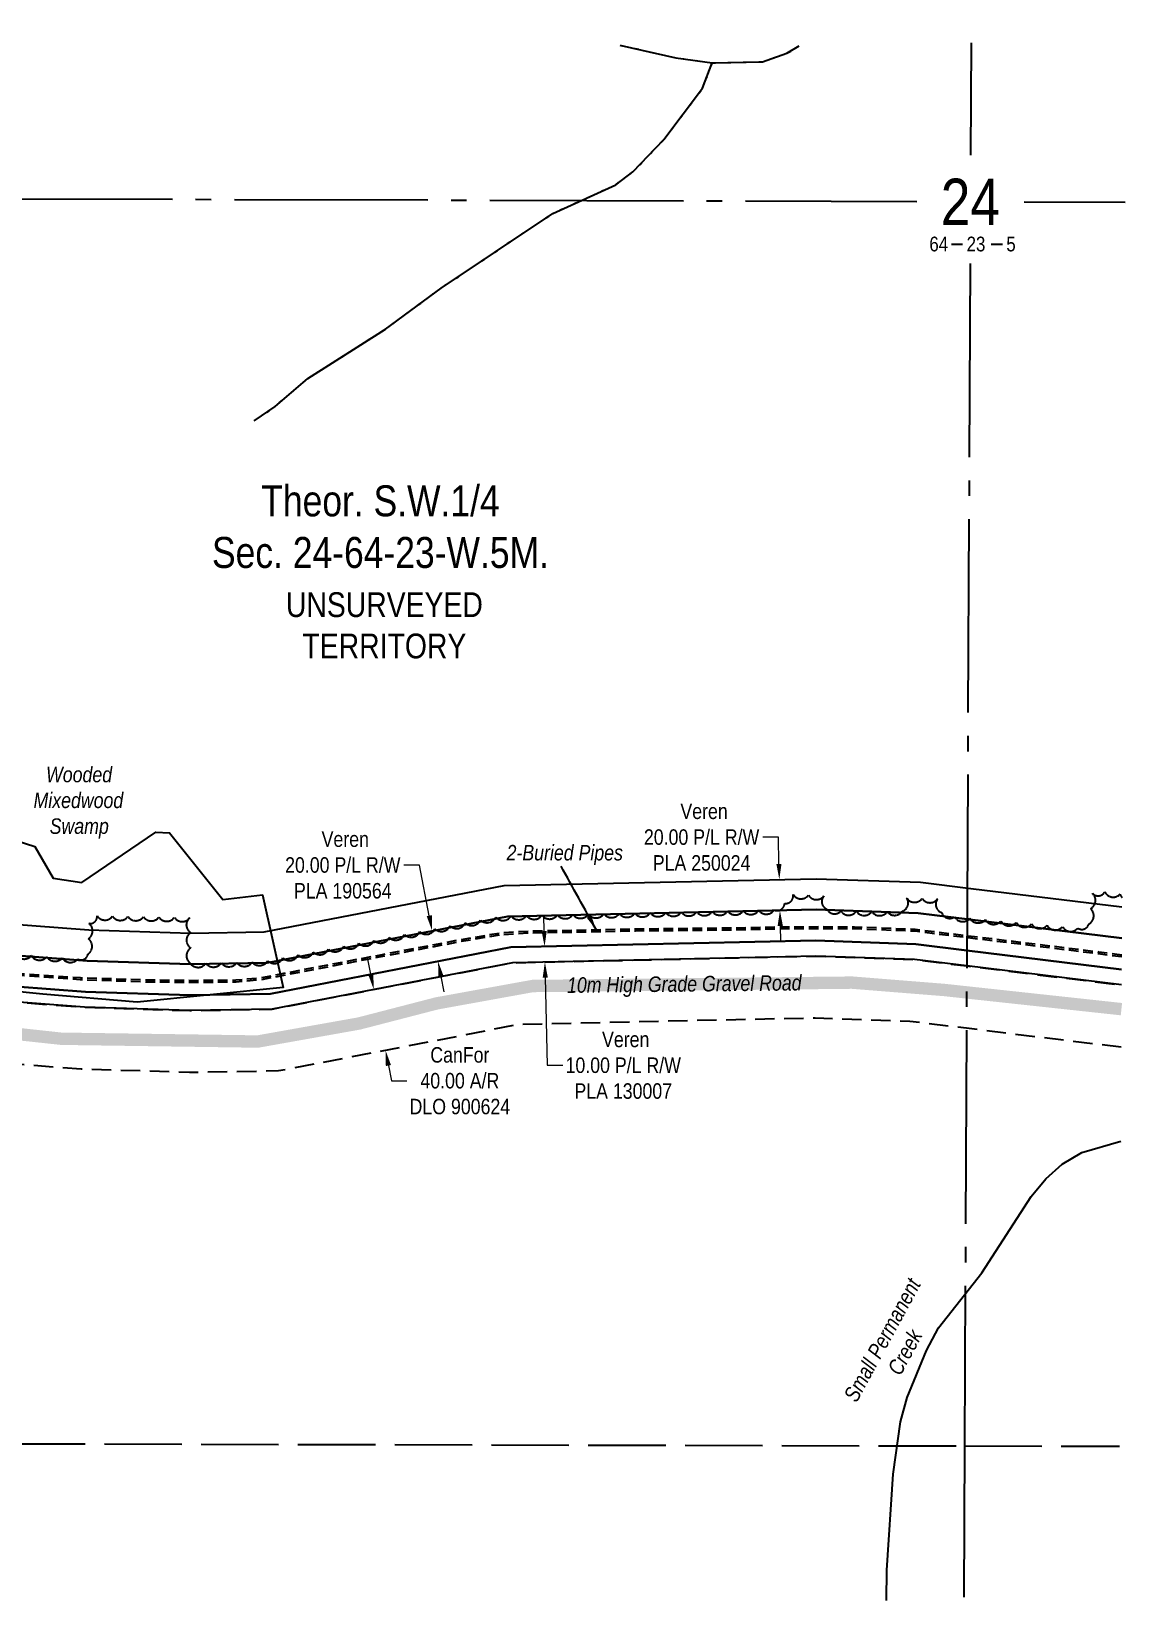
# Model space of a CAD drawing. Extents: x 476182 to 478020, y 6044133 to 6045978.
# Drawn here: x 477312 to 478020, y 6044133 to 6045147 of the extents above; entities that cross this region are included whole.
import ezdxf
from ezdxf.enums import TextEntityAlignment as Align

# ---------------------------------------------------------------- set-up
doc = ezdxf.new("R2010")
doc.units = 0
doc.header["$LTSCALE"] = 5
doc.header["$PDSIZE"] = 0.5
for name, pattern in [('0', [1, 1, 0]), ('foc-ACCESSROAD', [3.75, 2.5, -1.25]), ('foc-QUARTERLINE', [33, 25, -3, 2, -3]), ('foc-TOPO', [1, 0.2, -0.8]), ('foc-UNSURVEYED', [12.5, 10, -2.5]), ('foc-WHEELTRACKS', [2, 0.4, -1.6]), ('UG_PIPE', [1.875, 1.25, -0.625])]:
    doc.linetypes.add(name, pattern=pattern)
doc.layers.get('Defpoints').update_dxf_attribs({"color": 9})
for name, color, linetype in [('10', 1, 'Continuous'), ('9', 3, 'Continuous'), ('AS-PIPE-UG', 44, 'UG_PIPE'), ('AS-PIPE-UG-T', 44, 'Continuous'), ('AS-ROADS', 254, 'Continuous'), ('C-RW', 13, 'Continuous'), ('C-SYMBOL', 7, 'Continuous'), ('F-AR', 190, 'foc-ACCESSROAD'), ('L-QSEC', 8, 'foc-QUARTERLINE'), ('L-SECLBL', 7, 'Continuous'), ('L-UNS-T', 3, 'Continuous'), ('L-USEC', 7, 'foc-UNSURVEYED'), ('T-BUSH', 110, '0'), ('T-CREEK', 160, 'Continuous'), ('T-GENERAL', 48, 'foc-TOPO'), ('T-WATER-P3', 160, 'foc-WHEELTRACKS'), ('T-WATER-T', 170, 'Continuous'), ('WETLAND', 143, 'Continuous'), ('WETLAND-T', 146, 'Continuous')]:
    doc.layers.add(name, color=color, linetype=linetype)
doc.layers.add('C-RW-T', color=13, linetype='Continuous', lineweight=9)
doc.layers.add('F-AR-T', color=190, linetype='Continuous', lineweight=9)
doc.styles.add('175L', font='ARIALN.TTF', dxfattribs={"height": 20})
doc.styles.add('80CG', font='ARIALN.TTF', dxfattribs={"height": 10})
doc.styles.add('80L', font='ARIALN.TTF', dxfattribs={"height": 10})
doc.styles.add('80LS', font='ARIALNI.TTF', dxfattribs={"height": 10})
doc.styles.add('foc-LtypeFont', font='ARIALN.TTF', dxfattribs={"height": 7.35})
doc.styles.add('SIMPLEX', font='ARIALN.TTF')
doc.linetypes.add('foc-TOPO-flowdirection', pattern='A,20,[">",foc-LtypeFont,S=0.3,R=0,X=0,Y=-0.945],-1e-05', length=20.00001)
doc.linetypes.add('foc-TOPO-flowdirection-NOLINE', pattern='A,0,[">",foc-LtypeFont,S=0.3,R=0,X=0,Y=-0.945],-20,[">",foc-LtypeFont,S=0.3,R=0,X=0,Y=-0.945],0', length=20)
doc.dimstyles.new('Compass 5 000', dxfattribs={"dimscale": 5, "dimtxt": 9, "dimasz": 2, "dimexe": 0.2, "dimexo": 0.0625, "dimgap": 0.5, "dimtad": 0, "dimtih": 1, "dimtoh": 1, "dimzin": 0, "dimdsep": 46, "dimtxsty": '80CG', "dimcen": 0.1, "dimse1": 1, "dimse2": 1, "dimclrd": 256, "dimclrt": 256, "dimaunit": 1, "dimadec": 4, "dimazin": 0, "dimtfac": 0.06, "dimtofl": 0, "dimtmove": 0, "dimatfit": 1, "dimfxl": 0.2, "dimtolj": 1, "dimtzin": 0, "dimlwd": -1, "dimarcsym": 0})

# ---------------------------------------------------------------- blocks, each defined once
blk = doc.blocks.new('L-SECLBL')
at = {"layer": '9', "color": 7}
for p, q in [((-5.1, -27.8), (-12.3, -27.8)), ((20.7, -27.8), (13.5, -27.8))]:
    blk.add_line(p, q, dxfattribs=at)
at = {"layer": '10', "color": 2, "style": 'SIMPLEX'}
blk.add_attdef('SEC', text='', height=30, dxfattribs=at).set_placement((0, 0), align=Align.MIDDLE)
at = {"layer": '10', "color": 5, "style": '80L'}
blk.add_attdef('TWP', text='', height=9.5, dxfattribs=at).set_placement((-14.4, -27.4), align=Align.MIDDLE_RIGHT)
blk.add_attdef('RGE', text='', height=9.5, dxfattribs=at).set_placement((3.6, -27.4), align=Align.MIDDLE_CENTER)
blk.add_attdef('MER', text='', height=9.5, dxfattribs=at).set_placement((23.2, -27.4), align=Align.MIDDLE_LEFT)
blk = doc.blocks.new('*D33')
at = {"layer": 'C-RW-T', "transparency": 16777216}
for p, q in [((477563.1, 6044608.4), (477553.1, 6044608.4)), ((477569.4, 6044575.7), (477563.1, 6044608.4)), ((477577, 6044536.4), (477578.9, 6044526.6))]:
    blk.add_line(p, q, dxfattribs=at)
for points in [[(477571.1, 6044576), (477567.8, 6044575.4), (477571.3, 6044565.9)], [(477578.7, 6044536.7), (477575.4, 6044536.1), (477575.1, 6044546.2)]]:
    blk.add_solid(points, dxfattribs=at)
at = {"layer": 'Defpoints', "color": 0, "transparency": 16777216}
for p in [(477506.6, 6044553.4), (477575.1, 6044546.2), (477510.4, 6044533.7)]:
    blk.add_point(p, dxfattribs=at)
at = {"layer": 'C-RW-T', "transparency": 16777216, "insert": (477513.6, 6044608.4), "char_height": 10, "attachment_point": 5, "style": '80CG'}
blk.add_mtext('\\A1; Veren\\P20.00 P/L R/W\\PPLA 190564', dxfattribs=at)
blk = doc.blocks.new('*D34')
at = {"layer": 'C-RW-T', "transparency": 16777216}
for p, q in [((477643.7, 6044565.8), (477643.5, 6044575.8)), ((477644.3, 6044535.8), (477645.6, 6044479.1)), ((477645.6, 6044479.1), (477655.6, 6044479.1))]:
    blk.add_line(p, q, dxfattribs=at)
for points in [[(477645.3, 6044565.8), (477642, 6044565.7), (477643.9, 6044555.8)], [(477646, 6044535.8), (477642.7, 6044535.8), (477644.1, 6044545.8)]]:
    blk.add_solid(points, dxfattribs=at)
at = {"layer": 'Defpoints', "color": 0, "transparency": 16777216}
for p in [(477658.6, 6044556.1), (477644.1, 6044545.8), (477658.8, 6044546.1)]:
    blk.add_point(p, dxfattribs=at)
at = {"layer": 'C-RW-T', "transparency": 16777216, "insert": (477694.7, 6044479.1), "char_height": 10, "attachment_point": 5, "style": '80CG'}
blk.add_mtext('\\A1; Veren\\P10.00 P/L R/W\\PPLA 130007', dxfattribs=at)
blk = doc.blocks.new('*D39')
at = {"layer": 'Defpoints', "color": 0, "transparency": 16777216}
for p in [(477533.7, 6044528.1), (477541.2, 6044488.8), (477541.3, 6044488.8)]:
    blk.add_point(p, dxfattribs=at)
at = {"layer": 'F-AR-T', "transparency": 16777216}
for p, q in [((477531.7, 6044537.9), (477529.8, 6044547.7)), ((477543.1, 6044479), (477545, 6044469.1)), ((477545, 6044469.1), (477555, 6044469.1))]:
    blk.add_line(p, q, dxfattribs=at)
for points in [[(477533.3, 6044538.2), (477530.1, 6044537.5), (477533.6, 6044528)], [(477544.7, 6044479.3), (477541.4, 6044478.6), (477541.2, 6044488.8)]]:
    blk.add_solid(points, dxfattribs=at)
at = {"layer": 'F-AR-T', "transparency": 16777216, "insert": (477589.2, 6044469.1), "char_height": 10, "attachment_point": 5, "style": '80CG'}
blk.add_mtext('\\A1;CanFor\\P40.00 A/R\\PDLO 900624', dxfattribs=at)
blk = doc.blocks.new('*D41')
at = {"layer": 'C-RW-T', "transparency": 16777216}
for p, q in [((477794.9, 6044626.4), (477784.9, 6044626.4)), ((477795.2, 6044609.1), (477794.9, 6044626.4)), ((477796.1, 6044569.1), (477796.3, 6044559.1))]:
    blk.add_line(p, q, dxfattribs=at)
for points in [[(477796.9, 6044609.1), (477793.6, 6044609.1), (477795.5, 6044599.1)], [(477797.8, 6044569.1), (477794.4, 6044569.1), (477795.9, 6044579.1)]]:
    blk.add_solid(points, dxfattribs=at)
at = {"layer": 'Defpoints', "color": 0, "transparency": 16777216}
for p in [(477777.4, 6044598.7), (477795.5, 6044599.1), (477777.8, 6044578.7)]:
    blk.add_point(p, dxfattribs=at)
at = {"layer": 'C-RW-T', "transparency": 16777216, "insert": (477745.3, 6044626.4), "char_height": 10, "attachment_point": 5, "style": '80CG'}
blk.add_mtext('\\A1; Veren\\P20.00 P/L R/W\\PPLA 250024', dxfattribs=at)

msp = doc.modelspace()

# ---------------------------------------------------------------- linework, layer by layer
at = {"layer": 'AS-PIPE-UG', "flags": 128}
for points in [[(478016.58, 6044549.058), (478001.444, 6044551.027), (477951.182, 6044557.283), (477895.954, 6044563.981), (477883.133, 6044565.65), (477843.917, 6044567.178), (477823.458, 6044567.228), (477798.177, 6044567.163), (477760.467, 6044566.383), (477702.555, 6044565.774), (477634.499, 6044564.415), (477616.543, 6044563.4), (477589.81, 6044558.948), (477539.236, 6044549.336), (477460.98, 6044534.353), (477444.67, 6044532.8), (477416.326, 6044532.54), (477386.919, 6044532.898), (477344.072, 6044534.314), (477293.371, 6044537.902), (477234.519, 6044542.297), (477177.289, 6044547.648), (477117.514, 6044551.792), (477065.731, 6044554.296), (477022.365, 6044555.171), (476926.201, 6044554.761), (476869.249, 6044555.88), (476803.627, 6044557.149), (476753.035, 6044558.251), (476693.267, 6044559.861), (476650.015, 6044560.956), (476644.359, 6044561.391), (476643.684, 6044564.64), (476643.696, 6044564.648), (476643.446, 6044569.815), (476643.467, 6044576.451), (476643.662, 6044600.722), (476644.966, 6044674.886), (476645.121, 6044762.88), (476646.836, 6044974.22), (476646.633, 6045065.872), (476645.278, 6045070.371), (476645.286, 6045070.361), (476629.16, 6045107.605), (476611.894, 6045146.653)], [(478016.586, 6044550.267), (478001.595, 6044552.217), (477951.328, 6044558.474), (477896.103, 6044565.171), (477883.234, 6044566.847), (477843.942, 6044568.378), (477823.458, 6044568.428), (477798.163, 6044568.363), (477760.448, 6044567.583), (477702.537, 6044566.973), (477634.454, 6044565.614), (477616.41, 6044564.595), (477589.599, 6044560.129), (477539.012, 6044550.515), (477460.81, 6044535.542), (477444.607, 6044534), (477416.328, 6044533.74), (477386.946, 6044534.098), (477344.134, 6044535.513), (477293.458, 6044539.099), (477234.619, 6044543.493), (477177.386, 6044548.844), (477117.585, 6044552.99), (477065.772, 6044555.495), (477022.375, 6044556.371), (476926.21, 6044555.961), (476869.272, 6044557.08), (476803.652, 6044558.349), (476753.064, 6044559.45), (476693.298, 6044561.061), (476650.076, 6044562.155), (476645.35, 6044562.519), (476644.894, 6044564.714), (476644.646, 6044569.842), (476644.667, 6044576.444), (476644.861, 6044600.707), (476646.166, 6044674.874), (476646.321, 6044762.874), (476648.036, 6044974.216), (476647.834, 6045065.255), (476649.95, 6045062.611), (476630.259, 6045108.086), (476613.21, 6045146.646)]]:
    msp.add_lwpolyline(points, dxfattribs=at)
at = {"layer": 'AS-ROADS', "const_width": 7.996, "flags": 128}
msp.add_lwpolyline([(478016.42, 6044515.371), (477901.992, 6044527.754), (477842.421, 6044532.507), (477636.194, 6044530.312), (477574.321, 6044519.108), (477524.106, 6044506.111), (477458.646, 6044494.459), (477331.747, 6044496.274), (477136.33, 6044517.428), (477082.748, 6044515.628), (476713.652, 6044519.503), (476316.741, 6044531.708), (476185.667, 6044533.91)], dxfattribs=at)
at = {"layer": 'C-RW'}
for points in [[(478016.542, 6044541.072), (477916.599, 6044553.312), (477883.604, 6044557.353), (477819.072, 6044559.604), (477622.126, 6044555.307), (477466.918, 6044525.351), (477414.902, 6044524.461), (477347.355, 6044526.553), (477121.189, 6044543.832), (477091.04, 6044546.136), (477068.881, 6044547.829), (476932.085, 6044545.776), (476637.097, 6044554.166), (476637.206, 6044574.181), (476639.765, 6045041.875), (476639.901, 6045066.85), (476604.564, 6045146.695)], [(476626.514, 6045146.57), (476659.914, 6045071.098), (476659.753, 6045041.759), (476657.193, 6044573.612), (476932.219, 6044565.783), (477069.494, 6044567.843), (477091.138, 6044566.189), (477121.287, 6044563.885), (477348.427, 6044546.531), (477415.041, 6044544.468), (477464.836, 6044545.32), (477619.997, 6044575.269), (477819.202, 6044579.614), (477885.172, 6044577.313), (477916.694, 6044573.453), (478016.637, 6044561.213)], [(477122.81, 6044583.817), (477349.499, 6044566.497), (477415.179, 6044564.463), (477462.755, 6044565.278), (477617.87, 6044595.217), (477819.333, 6044599.611), (477886.738, 6044597.26), (477919.124, 6044593.294), (478016.733, 6044581.34)], [(478016.637, 6044561.213), (477916.694, 6044573.453), (477885.172, 6044577.313), (477819.202, 6044579.614), (477619.997, 6044575.269), (477464.836, 6044545.32), (477415.041, 6044544.468), (477348.427, 6044546.531), (477121.287, 6044563.885)], [(476185.534, 6044507.873), (476253.581, 6044514.107), (476254.289, 6044554.283), (476254.48, 6044565.065), (476255.362, 6044565.04), (476285.822, 6044564.173), (476932.085, 6044545.776), (477068.881, 6044547.829), (477091.04, 6044546.136), (477121.189, 6044543.832), (477347.355, 6044526.553), (477414.902, 6044524.461), (477466.918, 6044525.351), (477622.126, 6044555.307), (477819.072, 6044559.604), (477883.604, 6044557.353), (477916.599, 6044553.312), (478016.542, 6044541.072)], [(478016.494, 6044531.003), (477916.551, 6044543.243), (477882.821, 6044547.375), (477819.006, 6044549.6), (477623.19, 6044545.329), (477467.959, 6044515.367), (477414.833, 6044514.458), (477346.82, 6044516.564), (477121.14, 6044533.807), (477090.991, 6044536.11), (477068.574, 6044537.823), (476932.029, 6044535.774), (476285.771, 6044554.135), (476264.299, 6044554.745), (476263.594, 6044514.758), (476263.333, 6044499.909), (476185.457, 6044492.795)]]:
    msp.add_lwpolyline(points, dxfattribs=at)
at = {"layer": 'F-AR', "flags": 128}
for points in [[(476185.784, 6044556.975), (476237.789, 6044555.497), (476254.302, 6044555.031), (476261.439, 6044554.83), (476264.299, 6044554.745), (476285.771, 6044554.135), (476932.029, 6044535.774), (477068.574, 6044537.823), (477090.991, 6044536.11), (477121.14, 6044533.807), (477346.82, 6044516.564), (477414.833, 6044514.458), (477467.959, 6044515.367), (477623.19, 6044545.329), (477819.006, 6044549.6), (477882.821, 6044547.375), (477916.551, 6044543.243), (478016.494, 6044531.003)], [(478016.303, 6044490.749), (477916.36, 6044502.989), (477879.686, 6044507.481), (477818.736, 6044509.606), (477627.445, 6044505.431), (477472.128, 6044475.453), (477414.554, 6044474.469), (477344.675, 6044476.632), (477197.349, 6044487.875), (477177.416, 6044489.398), (477120.943, 6044493.726), (477090.794, 6044496.03), (477067.347, 6044497.821), (476931.804, 6044495.787), (476285.568, 6044514.147), (476263.594, 6044514.766), (476253.598, 6044515.055), (476185.581, 6044516.988)]]:
    msp.add_lwpolyline(points, dxfattribs=at)
at = {"layer": 'L-QSEC'}
for p, q in [((477919.376, 6045139.237), (477919.033, 6045066.81)), ((477113.577, 6045039.162), (477884.265, 6045036.913)), ((477953.546, 6045036.71), (478018.891, 6045036.52)), ((477918.701, 6044996.811), (477915.082, 6044233.343)), ((477915.082, 6044233.343), (477914.619, 6044135.662))]:
    msp.add_line(p, q, dxfattribs=at)
at = {"layer": 'L-USEC'}
for p, q in [((477109.636, 6044235.179), (477915.082, 6044233.343)), ((477915.082, 6044233.343), (478015.082, 6044233.12))]:
    msp.add_line(p, q, dxfattribs=at)
at = {"layer": 'T-BUSH', "flags": 128}
msp.add_lwpolyline([(476627.728, 6045146.563, 0.5167086), (476631.823, 6045137.493, 0.52056705), (476635.88, 6045128.359, 0.52056705), (476639.937, 6045119.224, 0.52056705), (476643.994, 6045110.09, 0.52056705), (476648.051, 6045100.956, 0.52056705), (476652.109, 6045091.822, 0.52056705), (476656.166, 6045082.687, 0.52056705), (476660.223, 6045073.553, 0.52056705), (476660.415, 6045063.609, 0.52056705), (476660.363, 6045053.615, 0.52056705), (476660.312, 6045043.62, 0.52056705), (476660.261, 6045033.625, 0.52056705), (476660.21, 6045023.631, 0.52056705), (476660.159, 6045013.636, 0.52056705), (476660.108, 6045003.642, 0.52056705), (476660.057, 6044993.647, 0.52056705), (476660.005, 6044983.652, 0.52056705), (476659.954, 6044973.658, 0.52056705), (476659.903, 6044963.663, 0.52056705), (476659.852, 6044953.669, 0.52056705), (476659.801, 6044943.674, 0.52056705), (476659.75, 6044933.679, 0.52056705), (476659.699, 6044923.685, 0.52056705), (476659.647, 6044913.69, 0.52056705), (476659.596, 6044903.695, 0.52056705), (476659.545, 6044893.701, 0.52056705), (476659.494, 6044883.706, 0.52056705), (476659.443, 6044873.712, 0.52056705), (476659.392, 6044863.717, 0.52056705), (476659.341, 6044853.722, 0.52056705), (476659.29, 6044843.728, 0.52056705), (476659.238, 6044833.733, 0.52056705), (476659.187, 6044823.738, 0.52056705), (476659.136, 6044813.744, 0.52056705), (476659.085, 6044803.749, 0.52056705), (476659.034, 6044793.755, 0.52056705), (476658.983, 6044783.76, 0.52056705), (476658.932, 6044773.765, 0.52056705), (476658.88, 6044763.771, 0.52056705), (476658.829, 6044753.776, 0.52056705), (476658.778, 6044743.781, 0.52056705), (476658.727, 6044733.787, 0.52056705), (476658.676, 6044723.792, 0.52056705), (476658.625, 6044713.798, 0.52056705), (476658.574, 6044703.803, 0.52056705), (476658.522, 6044693.808, 0.52056705), (476658.471, 6044683.814, 0.52056705), (476658.42, 6044673.819, 0.52056705), (476658.369, 6044663.824, 0.52056705), (476658.318, 6044653.83, 0.52056705), (476658.267, 6044643.835, 0.52056705), (476658.216, 6044633.841, 0.52056705), (476658.164, 6044623.846, 0.52056705), (476658.113, 6044613.851, 0.52056705), (476658.062, 6044603.857, 0.52056705), (476658.011, 6044593.862, 0.52056705), (476657.96, 6044583.868, 0.52056705), (476658.389, 6044574.364, 0.52056705), (476668.38, 6044574.633, 0.52056705), (476676.072, 6044577.509, 0.52056705), (476680.93, 6044584.223, 0.52056705), (476690.713, 6044586.271, 0.52056705), (476700.229, 6044585.925, 0.52056705), (476709.314, 6044581.759, 0.52056705), (476718.709, 6044578.718, 0.52056705), (476728.604, 6044577.307, 0.52056705), (476732.125, 6044572.076, 0.52056705), (476742.117, 6044571.854, 0.52056705), (476752.109, 6044571.632, 0.52056705), (476762.102, 6044571.409, 0.52056705), (476772.094, 6044571.187, 0.52056705), (476782.086, 6044570.965, 0.52056705), (476792.078, 6044570.743, 0.52056705), (476802.071, 6044570.52, 0.52056705), (476812.063, 6044570.298, 0.52056705), (476822.055, 6044570.076, 0.52056705), (476832.048, 6044569.854, 0.52056705), (476842.04, 6044569.631, 0.52056705), (476852.032, 6044569.409, 0.52056705), (476862.024, 6044569.187, 0.52056705), (476866.852, 6044574.139, 0.52056705), (476866.647, 6044584.132, 0.52056705), (476866.443, 6044594.124, 0.52056705), (476873.277, 6044597.083, 0.52056705), (476883.269, 6044596.885, 0.52056705), (476893.262, 6044596.687, 0.52056705), (476903.255, 6044596.489, 0.52056705), (476913.248, 6044596.291, 0.52056705), (476923.241, 6044596.093, 0.52056705), (476930.476, 6044592.745, 0.52056705), (476931.996, 6044582.866, 0.52056705), (476933.516, 6044572.988, 0.52056705), (476943.434, 6044572.551, 0.52056705), (476953.422, 6044572.193, 0.52056705), (476963.41, 6044571.835, 0.52056705), (476973.399, 6044571.477, 0.52056705), (476983.387, 6044571.119, 0.52056705), (476993.375, 6044570.761, 0.52056705), (477003.364, 6044570.403, 0.52056705), (477013.352, 6044570.045, 0.52056705), (477023.34, 6044569.687, 0.52056705), (477033.329, 6044569.329, 0.52056705), (477043.317, 6044568.971, 0.52056705), (477053.305, 6044568.613, 0.52056705), (477063.294, 6044568.255, 0.52056705), (477073.268, 6044567.636, 0.52056705), (477083.235, 6044566.901, 0.52056705), (477093.203, 6044566.165, 0.52056705), (477103.171, 6044565.43, 0.52056705), (477113.138, 6044564.694, 0.52056705), (477123.106, 6044563.959, 0.52056705), (477133.074, 6044563.224, 0.52056705), (477143.041, 6044562.488, 0.52056705), (477153.009, 6044561.753, 0.52056705), (477162.977, 6044561.017, 0.52056705), (477172.944, 6044560.282, 0.52056705), (477182.912, 6044559.547, 0.52056705), (477192.88, 6044558.811, 0.52056705), (477202.847, 6044558.076, 0.52056705), (477212.815, 6044557.34, 0.52056705), (477222.783, 6044556.605, 0.52056705), (477232.75, 6044555.87, 0.52056705), (477242.718, 6044555.134, 0.52056705), (477252.686, 6044554.399, 0.52056705), (477262.653, 6044553.663, 0.52056705), (477272.621, 6044552.928, 0.52056705), (477282.589, 6044552.192, 0.52056705), (477292.556, 6044551.457, 0.52056705), (477302.524, 6044550.722, 0.52056705), (477312.492, 6044549.986, 0.52056705), (477322.459, 6044549.251, 0.52056705), (477332.427, 6044548.515, 0.52056705), (477342.395, 6044547.78, 0.52056705), (477348.984, 6044550.802, 0.52056705), (477349.308, 6044560.791, 0.52056705), (477349.632, 6044570.781, 0.52056705), (477354.876, 6044575.587, 0.52056705), (477364.869, 6044575.392, 0.52056705), (477374.862, 6044575.198, 0.52056705), (477384.855, 6044575.003, 0.52056705), (477394.848, 6044574.808, 0.52056705), (477404.841, 6044574.613, 0.52056705), (477414.834, 6044574.418, 0.52056705), (477415.265, 6044564.85, 0.52056705), (477415.262, 6044554.855, 0.52056705), (477415.259, 6044544.86, 0.52056705), (477425.191, 6044545.02, 0.52056705), (477435.183, 6044545.241, 0.52056705), (477445.176, 6044545.462, 0.52056705), (477455.168, 6044545.684, 0.52056705), (477465.084, 6044546.622, 0.52056705), (477474.901, 6044548.501, 0.52056705), (477484.717, 6044550.38, 0.52056705), (477494.534, 6044552.26, 0.52056705), (477504.35, 6044554.139, 0.52056705), (477514.167, 6044556.018, 0.52056705), (477523.983, 6044557.897, 0.52056705), (477533.8, 6044559.776, 0.52056705), (477543.617, 6044561.655, 0.52056705), (477553.433, 6044563.534, 0.52056705), (477563.25, 6044565.413, 0.52056705), (477573.066, 6044567.292, 0.52056705), (477582.883, 6044569.171, 0.52056705), (477592.699, 6044571.05, 0.52056705), (477602.516, 6044572.929, 0.52056705), (477612.332, 6044574.808, 0.52056705), (477622.262, 6044575.618, 0.52056705), (477632.254, 6044575.841, 0.52056705), (477642.247, 6044576.063, 0.52056705), (477652.239, 6044576.286, 0.52056705), (477662.231, 6044576.509, 0.52056705), (477672.224, 6044576.732, 0.52056705), (477682.216, 6044576.955, 0.52056705), (477692.208, 6044577.177, 0.52056705), (477702.2, 6044577.4, 0.52056705), (477712.193, 6044577.623, 0.52056705), (477722.185, 6044577.846, 0.52056705), (477732.177, 6044578.069, 0.52056705), (477742.169, 6044578.291, 0.52056705), (477752.162, 6044578.514, 0.52056705), (477762.154, 6044578.737, 0.52056705), (477772.146, 6044578.96, 0.52056705), (477782.139, 6044579.183, 0.52056705), (477792.131, 6044579.405, 0.52056705), (477798.967, 6044583.662, 0.52056705), (477804.359, 6044589.48, 0.52056705), (477814.34, 6044588.961, 0.52056705), (477824.322, 6044588.443, 0.52056705), (477826.227, 6044579.872, 0.52056705), (477835.247, 6044578.714, 0.52056705), (477845.24, 6044578.564, 0.52056705), (477855.234, 6044578.413, 0.52056705), (477865.227, 6044578.263, 0.52056705), (477874.811, 6044578.615, 0.52056705), (477877.721, 6044587.121, 0.52056705), (477887.712, 6044586.847, 0.52056705), (477897.703, 6044586.573, 0.52056705), (477900.383, 6044577.77, 0.52056705), (477908.646, 6044575.008, 0.52056705), (477918.599, 6044574.094, 0.52056705), (477928.552, 6044573.179, 0.52056705), (477938.504, 6044572.265, 0.52056705), (477948.457, 6044571.351, 0.52056705), (477958.41, 6044570.437, 0.52056705), (477968.363, 6044569.522, 0.52056705), (477978.316, 6044568.608, 0.52056705), (477988.269, 6044567.694, 0.52056705), (477995.356, 6044570.312, 0.52056705), (477996.516, 6044580.24, 0.52056705), (477997.675, 6044590.167, 0.52056705), (478005.664, 6044591.106, 0.52056705), (478015.539, 6044589.563, 0.10923507), (478016.762, 6044587.532, 0.10923507)], format="xyb", dxfattribs=at)
at = {"layer": 'T-CREEK', "linetype": 'foc-TOPO-flowdirection', "flags": 128}
msp.add_lwpolyline([(477864.686, 6044133.479), (477865.028, 6044153.212), (477868.926, 6044215.019), (477873.83, 6044249.003), (477877.993, 6044264.572), (477890.442, 6044295.01), (477898.358, 6044309.587), (477926.248, 6044345.172), (477958.067, 6044394.351), (477967.654, 6044405.825), (477978.206, 6044415.294), (477990.943, 6044422.73), (478016.016, 6044430.17)], dxfattribs=at)
at = {"layer": 'T-WATER-P3', "linetype": 'foc-TOPO-flowdirection-NOLINE', "flags": 128}
for points in [[(477692.784, 6045137.799), (477693.366, 6045137.63), (477728.728, 6045129.683), (477752.188, 6045126.288)], [(477752.188, 6045126.288), (477784.699, 6045127.117), (477800.447, 6045132.558), (477808.216, 6045137.294)], [(477456.282, 6044895.26), (477469.836, 6044904.416), (477491.057, 6044922.632), (477541.255, 6044954.49), (477577.086, 6044980.875), (477649.242, 6045029.191), (477689.87, 6045047.714), (477700.938, 6045055.91), (477720.964, 6045076.855), (477745.907, 6045109.931), (477752.188, 6045126.288)]]:
    msp.add_lwpolyline(points, dxfattribs=at)
at = {"layer": 'T-WATER-P3', "flags": 128}
for points in [[(477692.784, 6045137.799), (477693.366, 6045137.63), (477728.728, 6045129.683), (477752.188, 6045126.288)], [(477752.188, 6045126.288), (477784.699, 6045127.117), (477800.447, 6045132.558), (477808.216, 6045137.294)], [(477456.282, 6044895.26), (477469.836, 6044904.416), (477491.057, 6044922.632), (477541.255, 6044954.49), (477577.086, 6044980.875), (477649.242, 6045029.191), (477689.87, 6045047.714), (477700.938, 6045055.91), (477720.964, 6045076.855), (477745.907, 6045109.931), (477752.188, 6045126.288)]]:
    msp.add_lwpolyline(points, dxfattribs=at)
at = {"layer": 'WETLAND'}
msp.add_lwpolyline([(477178.156, 6044594.432), (477211.686, 6044591.025), (477233.935, 6044603.87), (477291.647, 6044627.746), (477314.811, 6044620.375), (477326.483, 6044599.931), (477345.169, 6044597.074), (477392.773, 6044629.661), (477401.775, 6044629.271), (477436.191, 6044586.257), (477461.831, 6044589.239), (477475.095, 6044529.331), (477380.855, 6044519.847), (477319.932, 6044525.015), (477225.787, 6044534.552), (477169.961, 6044539.697), (477062.049, 6044543.999), (477030.884, 6044575.199), (477060.298, 6044613.92), (477078.718, 6044618.686), (477134.804, 6044600.02), (477153.927, 6044618.308)], close=True, dxfattribs=at)

# ---------------------------------------------------------------- block references
at = {"layer": 'L-SECLBL'}
msp.add_blockref('L-SECLBL', (477918.891, 6045036.81), dxfattribs=at).add_auto_attribs({'SEC': '24', 'TWP': '64', 'RGE': '23', 'MER': '5'})

# ---------------------------------------------------------------- texts
at = {"layer": 'AS-PIPE-UG-T', "insert": (477619.375, 6044621.403), "char_height": 10, "attachment_point": 1, "style": '80LS'}
msp.add_mtext_dynamic_manual_height_columns('2-Buried Pipes', width=94.27692, gutter_width=50, heights=[0], dxfattribs=at)
at = {"layer": 'C-SYMBOL', "color": 3, "insert": (477537.922, 6044853.566), "char_height": 19.98958, "width": 215.87192, "attachment_point": 2, "style": '175L'}
msp.add_mtext('Theor. S.W.1/4 \\PSec. 24-64-23-W.5M.', dxfattribs=at)
at = {"layer": 'L-UNS-T', "insert": (477540.464, 6044763.105), "char_height": 15.99166, "attachment_point": 5, "style": '80L'}
msp.add_mtext_dynamic_manual_height_columns('UNSURVEYED TERRITORY', width=126.41375, gutter_width=47.5, heights=[0], dxfattribs=at)
at = {"layer": 'T-GENERAL', "insert": (477658.335, 6044535.859), "char_height": 9.9947, "attachment_point": 1, "rotation": 0.609759, "style": '80L'}
msp.add_mtext_dynamic_manual_height_columns('{\\fArial Narrow|b0|i1|c0|p34;10m High Grade Gravel Road}', width=152.1271, gutter_width=49.947, heights=[0], dxfattribs=at)
at = {"layer": 'T-WATER-T', "insert": (477836.367, 6044265.216), "char_height": 9.98947, "attachment_point": 1, "rotation": 61.493959, "style": '80LS'}
msp.add_mtext_dynamic_manual_height_columns('\\pi0.47876;Small Permanent \\P\\pi29.135;Creek', width=88.36193, gutter_width=50, heights=[0], dxfattribs=at)
at = {"layer": 'WETLAND-T', "insert": (477313.566, 6044671.875), "char_height": 10, "width": 58.59932, "attachment_point": 1, "style": '80L'}
msp.add_mtext('\\pi8.4027;{\\fArial Narrow|b0|i1|c0|p34;Wooded \\P\\pi0.32626;Mixedwood\\P\\pi10.732;Swamp}', dxfattribs=at)

# ---------------------------------------------------------------- dimensions: what is measured, and where the dimension line sits
at = {"layer": 'C-RW-T', "color": 6}
dim = msp.add_linear_dim(base=(477795.453, 6044599.091), p1=(477777.811, 6044578.711), p2=(477777.375, 6044598.696), angle=91.249629, text=' Veren\\P20.00 P/L R/W\\PPLA 250024', dimstyle='Compass 5 000', dxfattribs=at)
dim.commit()
dim.dimension.update_dxf_attribs({"geometry": '*D41', "text_midpoint": (477745.317, 6044626.436), "dimtype": 161})
at = {"layer": 'C-RW-T'}
for base, p1, p2, angle, text, picture, middle in [((477575.135, 6044546.238), (477506.602, 6044553.382), (477510.393, 6044533.742), 280.92431, ' Veren\\P20.00 P/L R/W\\PPLA 190564', '*D33', (477513.602, 6044608.374)), ((477644.115, 6044545.785), (477658.615, 6044556.103), (477658.833, 6044546.106), 271.249668, ' Veren\\P10.00 P/L R/W\\PPLA 130007', '*D34', (477694.656, 6044479.077))]:
    dim = msp.add_linear_dim(base=base, p1=p1, p2=p2, angle=angle, text=text, dimstyle='Compass 5 000', dxfattribs=at)
    dim.commit()
    dim.dimension.update_dxf_attribs({"geometry": picture, "text_midpoint": middle, "dimtype": 161})
at = {"layer": 'F-AR-T'}
dim = msp.add_aligned_dim(p1=(477533.684, 6044528.053), p2=(477541.261, 6044488.797), distance=-0.099, text='CanFor\\P40.00 A/R\\PDLO 900624', dimstyle='Compass 5 000', dxfattribs=at)
dim.commit()
dim.dimension.update_dxf_attribs({"geometry": '*D39', "text_midpoint": (477589.224, 6044469.14)})

# ---------------------------------------------------------------- leaders
at = {"layer": 'AS-PIPE-UG-T', "path_type": 1}
msp.add_leader([(477677.348, 6044566.471), (477654.561, 6044607.622)], dimstyle='Compass 5 000', override={"dimgap": 0.5, "dimtad": 0}, dxfattribs=at)

doc.saveas('drawing.dxf')
